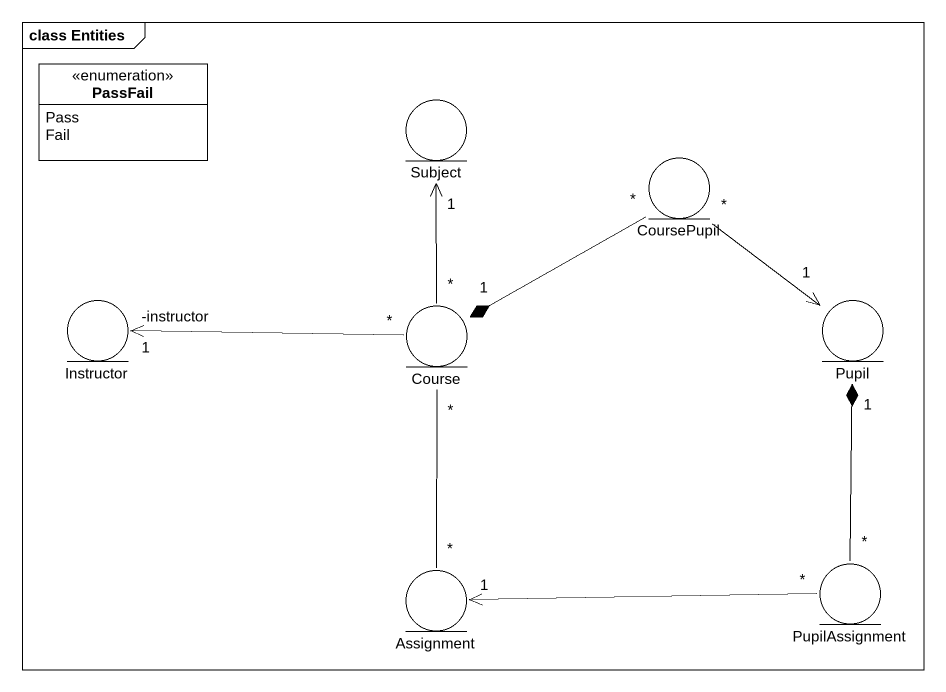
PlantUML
@startuml
mainframe class Entities
allowmixing
hide circle
hide empty members
enum PassFail {
  Pass
  Fail
}
entity Subject
entity CoursePupil
entity Instructor
entity Pupil
entity Course
entity Assignment
entity PupilAssignment
CoursePupil "*" --> "1" Pupil
CoursePupil "*" --* "1" Course
Course "*" -up-> "1" Subject
Course "*" -left-> "-instructor\n1" Instructor
Course "*" -- "*" Assignment
PupilAssignment "*" -up-* "1" Pupil
PupilAssignment "*" -left-> "1" Assignment
@enduml
